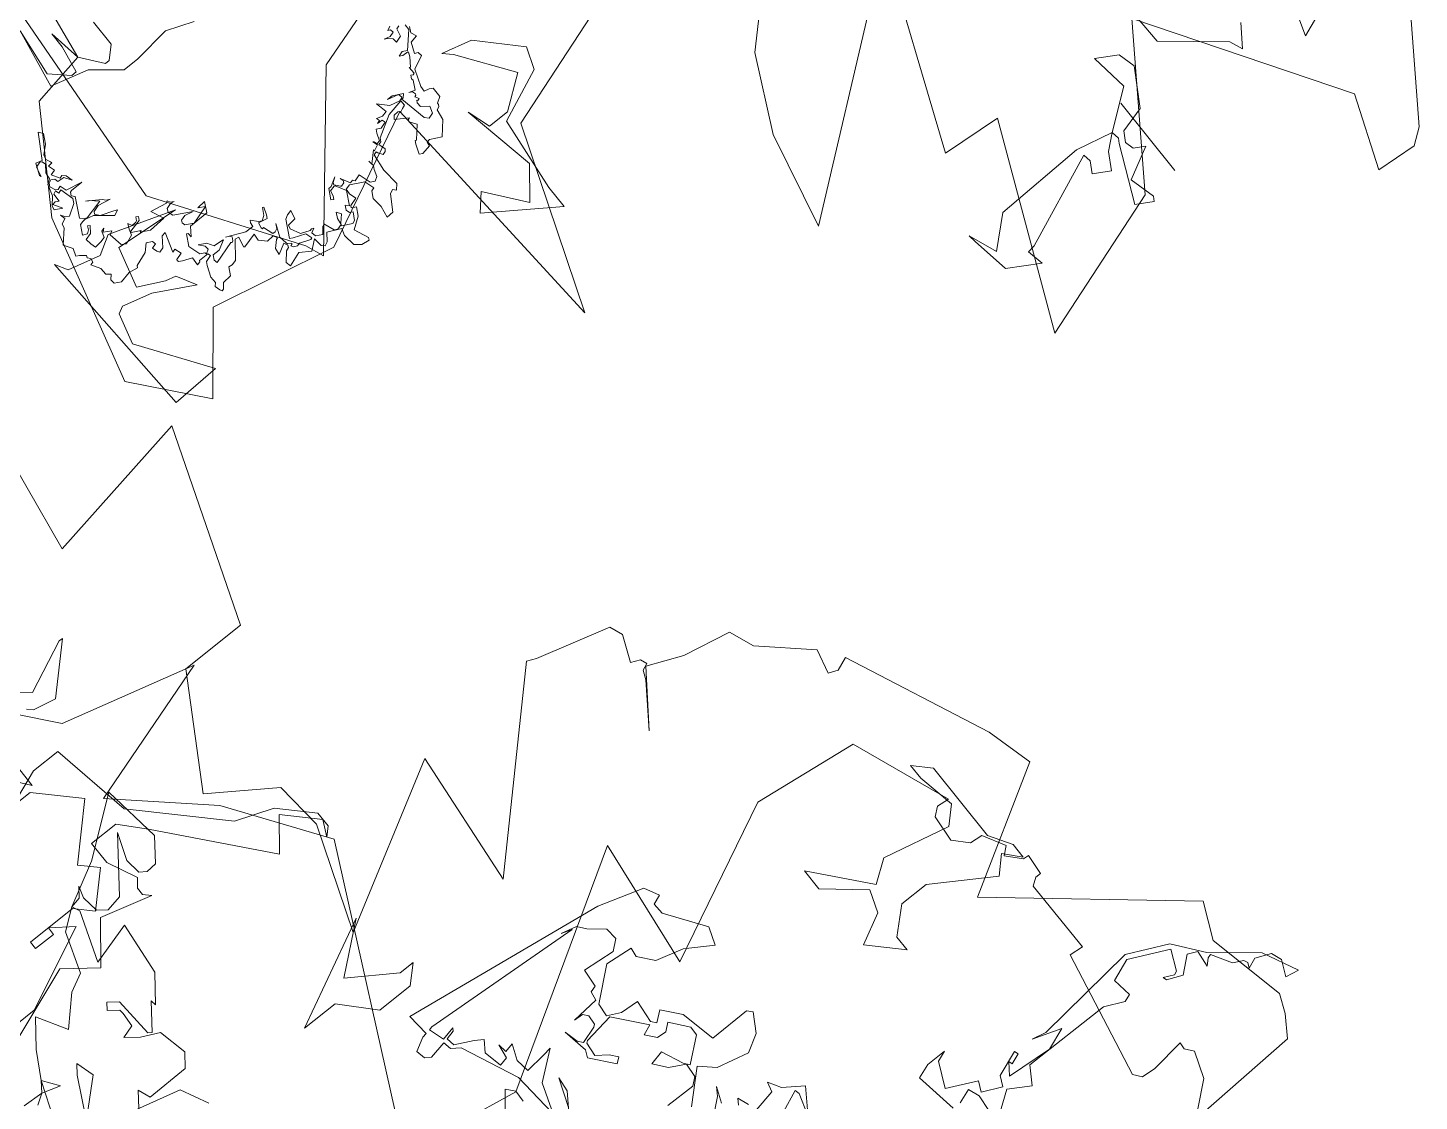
# Model space of a CAD drawing. Header units: metres. Extents: x -71 to 881, y -503 to 661.
# Drawn here: x 124.681 to 128.266, y -274.292 to -271.528 of the extents above; entities that cross this region are included whole.
import ezdxf

# ---------------------------------------------------------------- set-up
doc = ezdxf.new("R2010")
doc.units = ezdxf.units.M
doc.layers.add('ARBRE', color=100, linetype='Continuous', lineweight=13, true_color=0x00ff3f)

# ---------------------------------------------------------------- blocks, each defined once
blk = doc.blocks.new('WMF2', base_point=(0, 0.01))
at = {"color": 251, "lineweight": 0, "true_color": 0x636466}
for points in [[(118.51, -220.38), (121.42, -223.82), (123.45, -224.55), (124.06, -224.04), (124.6, -224.1), (124.28, -221.43), (124.37, -220.32), (124.97, -219.82), (134.84, -221.76), (134.73, -222.86), (140.59, -222.8), (140.98, -223.38), (140.96, -223.82), (142.59, -223.95), (142.62, -223.52), (143.7, -222.51), (144.2, -223.11), (145.93, -222.16), (146.02, -221.17), (147.09, -220.14), (149.19, -220.32), (149.69, -220.93), (149.6, -221.91), (157.24, -218.9), (158.3, -210.64), (152.62, -198.66), (162.76, -199.86), (152.65, -183.05), (154.26, -173.69), (175.85, -184.22), (183.13, -179.1), (188.97, -172.64), (192.5, -184.13), (195.26, -173.72), (200.97, -168.92)], [(81.55, -38.39), (70.38, -36.78), (69.61, -32.48), (62.22, -27.79), (49.27, -24.43), (44.16, -28.75), (49.49, -33.04), (47.38, -42.86), (52.22, -53.02), (31.88, -54.47), (45.91, -59.56), (49.4, -70.11)], [(40.14, -89.34), (24.4, -82.93), (24.01, -87.6), (8.81, -80.93), (12.69, -92.64), (23.58, -100.08), (8.83, -109.56), (3.27, -107.44), (3.01, -110.61), (3.9, -111.79), (16.57, -120.44)], [(162.25, -221.47), (162.55, -220.76), (164.41, -221.19), (167.6, -217.66), (169.53, -216.89), (170.28, -213.15), (171.44, -210.43), (167.5, -207.63), (170.63, -209.8), (171.33, -210.11), (171.53, -210.62), (172.06, -210.42), (172.36, -209.7), (174.37, -210.56), (175.39, -210.16), (176.98, -204.42), (177.29, -203.7), (165.65, -192.21), (176.34, -193.26), (169.52, -180.97), (177.55, -183.87), (181.35, -183.49), (184.59, -178.67), (192.69, -183.49), (192.69, -188.7), (207.51, -193.95), (205.44, -181.84), (216.23, -183.49)], [(75.41, -35.48), (59.11, -34.32), (48.77, -41.31), (47.36, -41.88), (58.37, -50.92), (61.87, -62.25)], [(41.75, -79.1), (39.13, -76.49), (33.51, -73.76), (26.05, -72.12), (37.25, -86.3)], [(30.97, -100.19), (21.09, -100.49), (17.67, -104.7), (16.66, -105.12), (18.28, -106.23)], [(18.41, -110.67), (14.49, -109.41), (15.1, -110.95)], [(119.42, -221.88), (119.84, -230.55), (121.43, -231.58), (122.86, -232.19), (129.04, -230.77), (131.8, -232.03), (142.53, -219.05), (147.98, -228.38), (151.61, -227.39), (162.65, -222.48), (162.25, -221.47), (162.25, -221.47)], [(57.77, -28.84), (58.63, -30.3), (56.93, -35.37), (57.37, -30.33), (54.22, -29.5), (53.25, -31.47), (53.04, -32.3), (51.55, -33.16), (53.17, -30.11), (53.78, -27.79), (53.47, -27.25), (51.12, -26.63), (45.81, -30.31), (45.66, -26.44), (59.37, -25.77), (58.42, -26.33), (57.77, -28.84), (57.77, -28.84)], [(56.73, -57.56), (56.31, -57.33), (55.87, -57.53), (55.75, -56.92), (54.93, -56.6), (54.8, -56.85), (54.47, -56.9), (54, -55.88), (52.71, -55.43), (52.29, -55.4), (52.19, -55.8), (52.04, -56.06), (51.25, -56.07), (50.96, -55.61), (50.83, -55.62), (50.67, -55.53), (50.58, -55.28), (49.76, -55.18), (48.77, -54.33), (49.22, -53.47), (49.17, -53.21), (48.84, -53.17), (48.7, -52.42), (48.83, -52.17), (49.57, -52.45), (49.82, -52.58), (49.78, -52.67), (50.67, -53.46), (51.2, -53.08), (51.37, -53.18), (51.41, -53.31), (52.03, -52.33), (52.28, -52.54), (52.29, -52.9), (52.25, -52.99), (52.13, -53.02), (52.29, -53.33), (52.38, -53.6), (52.8, -53.6), (52.54, -52.26), (51.6, -50.66), (51.34, -50.52), (51.27, -50.28), (50.74, -50.44), (50.57, -50.33), (50.48, -50.06), (50.84, -49.82), (50.98, -49.78), (50.89, -49.52), (49.55, -49.37), (48.16, -49.5), (47.78, -49.18), (48, -48.98), (47.85, -48.67), (46.68, -47.94), (46.65, -47.37), (47.56, -47.53), (48.39, -47.43), (48.9, -47.71), (48.98, -47.97), (49.76, -47.72), (50.3, -46.68), (50.19, -46.3), (49.75, -46.27), (49.22, -46.45), (49.02, -45.79), (48.86, -45.72), (48.68, -46.06), (48.07, -45.73), (47.44, -44.86), (46.32, -45.35), (46.14, -45.25), (46.23, -44.64), (46.6, -44.17), (47.56, -44.03), (48.1, -44.22), (48.58, -43.15), (48.01, -42.73), (47.85, -42.43), (48.07, -42.2), (48.76, -42.13), (48.17, -41.4), (48.71, -40.58), (48.32, -39.48), (48.7, -39.37), (49.37, -39.95), (49.47, -40.2), (49.63, -40.29), (49.94, -40.13), (49.49, -39.35), (50.01, -39.4), (50.51, -39.88), (50.54, -40.02), (50.86, -39.85), (50.83, -39.28), (51.31, -38.78), (51.84, -38.83), (51.55, -37.7), (51.59, -37.62), (52.39, -37.81), (52.44, -37.5), (51.18, -36.52), (51.08, -36.13), (51.12, -35.83), (50.51, -35.51), (50.45, -34.8), (50.07, -34.49), (50.03, -34.34), (50.2, -34.23), (50.61, -34.11), (50.82, -34.33), (51.37, -34.3), (52.2, -34.62), (52.47, -34.77), (52.63, -35.28), (52.87, -35.21), (52.86, -34.42), (52.76, -34.37), (52.7, -34.11), (53.34, -34.14), (53.62, -33.41), (53.77, -33.15), (53.9, -33.1), (53.97, -33.15), (54.13, -33.69), (54.66, -33.51), (54.57, -33.25), (56.09, -33.72), (56.03, -33.37), (55.31, -32.87), (55.2, -32.49), (55.39, -32.36), (55.77, -32.24), (55.88, -32.62), (56.15, -32.56), (56.36, -32.12), (55.85, -31.63), (55.46, -30.55), (55.3, -30.46), (55.43, -29.76), (55.24, -28.88), (55.5, -28.39), (55.87, -28.34), (56.16, -28.62), (56.42, -28.33), (56.99, -28.28), (57.65, -27.88), (57.72, -28.12), (58.03, -28.17), (58.25, -27.98), (58.41, -28.05), (58.73, -27.66), (58.86, -27.41), (59.43, -27.6), (60.1, -27.17), (61.07, -28.04), (61.37, -28.09), (61.58, -28.52), (61.97, -28.4), (61.62, -28.65), (61.49, -28.9), (62.03, -29.74), (62.37, -29.92), (63.43, -29.61), (63.34, -29.34), (63.61, -29.26), (63.52, -29), (62.86, -28.99), (63.01, -28.72), (62.94, -28.47), (62.26, -28.88), (62.57, -28.28), (62.89, -28.34), (63.48, -28.85), (64.34, -29.1), (64.6, -29.45), (65.11, -29.53), (65.65, -29.92), (65.93, -29.83), (66.02, -29.66), (65.89, -29.26), (65.11, -29.09), (65.26, -29.04), (66.15, -29.41), (66.02, -29.89), (67.84, -30.97), (67.51, -31.22), (66.81, -30.85), (66.26, -30.24), (65.89, -30.14), (65.56, -30.31), (65.43, -30.34), (65.4, -29.99), (64.88, -30.15), (64.76, -29.76), (64.15, -30.11), (64.22, -30.34), (64, -30.58), (63.48, -30.72), (64.02, -30.36), (64.06, -29.83), (64.32, -29.76), (64.47, -29.5), (64.37, -29.25), (64.12, -29.12), (63.68, -29.31), (63.59, -29.47), (63.68, -29.74), (63.15, -29.91), (62.91, -31.2), (62.89, -30.2), (62.83, -30.07), (62.59, -29.93), (62.37, -30.14), (60.91, -29.37), (60.7, -29.58), (60.56, -29.85), (60.92, -31.25), (60.95, -31.35), (61.49, -30.77), (61.62, -30.52), (60.95, -31.58), (60.73, -31.77), (60.58, -32.05), (60.79, -31.06), (60.63, -30.55), (60.45, -30.45), (60.1, -30.71), (59.75, -31.73), (59.62, -31.98), (59.42, -31.56), (60.41, -30.31), (60.57, -29.63), (60.56, -29.41), (60.48, -29.15), (59.78, -28.78), (59.61, -29.12), (59.81, -29.35), (60.09, -29.48), (59.99, -29.66), (59.52, -29.31), (59.36, -28.78), (58.88, -28.85), (58.48, -28.96), (58.53, -29.53), (58.63, -29.93), (59.11, -30.07), (59.2, -30.34), (58.98, -30.11), (58.66, -30.69), (58.5, -30.4), (57.42, -30.59), (57.23, -30.94), (57.5, -31.63), (57.97, -31.77), (58.34, -31.96), (58.03, -32.11), (58.06, -32.48), (58.09, -32.59), (58.37, -32.72), (58.26, -32.91), (58, -32.77), (57.77, -31.77), (57.68, -31.73), (57.33, -32.4), (57.28, -32.27), (56.9, -32.97), (56.98, -34.3), (57.97, -33.85), (57.74, -35.15), (57.85, -35.31), (57.61, -35.42), (57.47, -35.67), (57.52, -35.37), (57.39, -34.96), (57.14, -34.83), (56.74, -34.96), (56.01, -36.34), (56.16, -35.64), (56.04, -35.25), (55.87, -35.15), (55.61, -35.22), (55.28, -35.83), (55.72, -37.28), (56, -36.77), (56.07, -37.45), (55.3, -37.06), (55.27, -35.48), (54.61, -35.03), (54.96, -35), (55.02, -34.9), (54.16, -34.45), (53.24, -34.74), (53.05, -35.07), (52.92, -35.12), (53.11, -35.44), (53.43, -35.41), (53.84, -35.06), (53.53, -35.66), (53.04, -35.95), (52.98, -36.7), (52.93, -36.78), (52.55, -36.04), (52.54, -35.47), (52.19, -35.28), (51.91, -35.35), (52.44, -37.08), (52.39, -37.16), (52.45, -37.28), (52.71, -37.43), (52.87, -37.29), (53.01, -37.03), (52.38, -38.45), (52.36, -39.1), (52.67, -39.15), (52.85, -39.25), (52.39, -39.66), (52.26, -39.92), (52.49, -40.27), (53.02, -40.55), (52.98, -40.64), (52.41, -40.45), (52.16, -40.32), (52.31, -39.62), (51.9, -39.53), (51.76, -39.57), (51.81, -39.69), (51.02, -39.94), (51.02, -40.16), (51.11, -40.42), (51.46, -40.59), (50.47, -40.19), (49.85, -40.29), (49.72, -40.33), (49.57, -40.61), (49.49, -40.55), (49.46, -40.43), (49.28, -40.54), (49.15, -40.81), (49.22, -41.05), (48.9, -41.88), (48.95, -42.01), (49.46, -41.85), (49.82, -40.94), (49.95, -40.7), (51.24, -41.37), (51.43, -41.67), (51.53, -42.07), (50.86, -41.92), (50.77, -41.24), (50.48, -41.18), (49.74, -41.56), (49.46, -42.27), (49.5, -42.42), (49.41, -42.59), (49.24, -42.27), (48.89, -42.32), (48.63, -42.83), (49.09, -43.19), (49.12, -43.32), (49.21, -43.37), (48.38, -43.7), (48.25, -43.95), (48.36, -44.36), (48.89, -44.41), (49.31, -44.64), (48.96, -44.87), (48.46, -44.41), (48.27, -44.32), (47.88, -45.08), (47.97, -45.33), (48.55, -45.65), (48.68, -45.4), (48.96, -45.31), (49.3, -45.49), (49.06, -45.7), (50.1, -46.26), (50.9, -45.79), (50.93, -45.72), (50.82, -45.31), (50.42, -45.22), (50.17, -45.09), (50.28, -44.9), (51.03, -45.31), (51.03, -45.54), (51.44, -46.19), (51.18, -45.85), (51.02, -45.76), (50.63, -46.1), (50.58, -46.17), (50.67, -46.44), (50.83, -46.52), (51.09, -46.45), (50.35, -46.83), (50.42, -47.09), (50.26, -47.21), (50.42, -47.72), (49.49, -48.01), (49.31, -48.35), (49.49, -48.67), (50.03, -48.84), (50.3, -48.99), (50.77, -48.92), (50.44, -48.95), (51.22, -49.71), (51.11, -49.74), (51.31, -50.19), (51.71, -50.04), (51.65, -50.13), (51.4, -50.23), (51.47, -50.48), (52.03, -50.67), (52.29, -50.82), (52.12, -51.17), (52.29, -51.69), (52.54, -51.59), (52.57, -51.17), (52.63, -51.43), (52.9, -51.36), (52.76, -51.82), (52.87, -52.23), (53.49, -52.1), (53.75, -52.03), (53.04, -52.74), (52.85, -53.52), (52.92, -53.78), (53.01, -53.82), (53.28, -53.74), (53.5, -52.87), (53.5, -53.31), (53.09, -54.09), (52.87, -53.87), (52.85, -53.74), (50.74, -54.16), (50.47, -54.45), (50.6, -54.86), (51.14, -55.04), (51.55, -54.48), (51.91, -54.45), (52.09, -54.54), (52.03, -54.61), (52.09, -54.76), (52.39, -54.6), (52.42, -54.73), (52.51, -54.77), (52.77, -54.69), (52.92, -54.44), (52.77, -54.92), (53.44, -55.27), (53.59, -55.23), (53.84, -55.36), (53.75, -55.52), (53.79, -55.66), (54.35, -55.63), (54.31, -55.72), (54.95, -56.16), (55.21, -56.29), (55.34, -56.28), (55.36, -55.82), (55.49, -55.58), (55.61, -55.96), (55.42, -56.31), (56.6, -57.37), (57.04, -57.37)], [(57.27, -56.95), (57.18, -56.7), (56.58, -56.58), (56.42, -56.07), (56.77, -56.03), (57.04, -55.74), (57.17, -55.49), (57.04, -55.96), (57.15, -56.34), (57.42, -56.28), (57.5, -56.1), (57.66, -56.41)], [(70.82, -34.21), (69.59, -35.56), (69.59, -35.99), (71.7, -36.34), (72.94, -36.34), (70.38, -36.78), (68.72, -38.1), (68.72, -38.45), (69.59, -39.32), (71.7, -39.32)], [(67.04, -45.22), (67.83, -43.11), (67.48, -40.2), (67.48, -38.89), (69.16, -36.78), (69.94, -33.86), (74.6, -34.65), (70.82, -34.21), (70.82, -34.21)], [(40.86, -56.38), (43.16, -58.19), (49.01, -56.98), (47.19, -57.59), (47.19, -59.3), (49.01, -61.74), (53.04, -58.82), (53.65, -58.19), (53.04, -60.53), (50.1, -63.43), (48.41, -62.83), (46.7, -58.82), (40.86, -58.19), (39.03, -58.19), (42.55, -52.98), (43.78, -54.06), (40.86, -56.38), (40.86, -56.38)], [(18.5, -90.74), (17.84, -93.61), (20.02, -96.45), (22.98, -96.02), (22.05, -97.63), (20.72, -98), (17.93, -96.37), (17.41, -94.37), (16.65, -93.94), (15.97, -94.11), (15.49, -94.96), (14.21, -92.52), (12.21, -93.06), (11.86, -92.86), (12.6, -91.6), (16.89, -93.51), (17.23, -93.72), (17.84, -93.61), (16.91, -92.52), (15.64, -91.79), (16.37, -90.52), (17.22, -91.02), (17.83, -90.91), (14.87, -83.79), (14.78, -83.17), (13.49, -83.45), (14.87, -81.07), (17.86, -80.56), (18.47, -80.47), (16.28, -81.33), (18.28, -83.52), (18.5, -90.74), (18.5, -90.74)], [(12.72, -95.5), (19.16, -95.5), (12.72, -95.5), (12.72, -95.5)], [(179.84, -155.24), (179.84, -158.76), (182.76, -165.09), (183.97, -163.4), (183.36, -163.4), (183.36, -161.69), (183.97, -161.69), (183.97, -165.71), (182.76, -166.93), (185.07, -169.24), (186.28, -168.03), (189.83, -171.55), (192.73, -168.64), (192.73, -166.93), (193.83, -169.85), (193.83, -172.16), (187.38, -173.37), (181.55, -179.23), (180.45, -182.15), (178.13, -184.47), (176.91, -184.47), (176.31, -183.86), (177.52, -184.47), (179.84, -182.15), (177.52, -180.32), (185.07, -173.85), (186.89, -172.16), (186.89, -169.85), (185.07, -169.85), (182.76, -170.95), (182.15, -170.45), (181.55, -170.45), (181.05, -170.95), (182.15, -166.93), (179.21, -164.61), (181.05, -162.17), (176.31, -149.38)], [(174.13, -154.55), (174.64, -155.32), (175.4, -155.88), (172.47, -154.78)], [(171.04, -156.68), (174.04, -158.22), (174.74, -158.74), (173.33, -159.18), (169.98, -155.59)], [(166.28, -164.6), (168.39, -163.57), (169.49, -159.28)], [(168.67, -159.85), (170.32, -161.09), (169.36, -161.46), (169.4, -164.84), (170.39, -165.59), (172.66, -165.09), (173.31, -163.69), (174.06, -162.7), (174.38, -163.72), (175.5, -163.78), (175.85, -163.73), (176.42, -162.98), (176.92, -163.36), (176.35, -164.1), (173.23, -164.33), (173.04, -164.58), (174.93, -166.01), (174.5, -166.07), (176.45, -167.55), (180.59, -167.98), (179.68, -164.7), (183.52, -166.03), (184.12, -165.76), (184.28, -166.58), (184.98, -167.12), (184.09, -166.85), (182.78, -167.03), (182.25, -167.74), (182.48, -169.01), (186.32, -171.88), (184.25, -171.11), (183.02, -171.28), (182.66, -171.8), (182.73, -172.63), (184.43, -173.9), (189.08, -173.24), (185.87, -169.02), (184.12, -165.76), (182.95, -164.22), (179.83, -163.17), (179.13, -161.78), (177.11, -159.84), (179.39, -158.51), (177.45, -157.05), (175.4, -155.88), (174.19, -156.77), (174.64, -155.32), (174.73, -153.72)], [(199.54, -172.01), (198.43, -173.43), (200.21, -177.4), (200.21, -177.69), (197, -174.48), (197.38, -172.69), (197.76, -172.31)], [(194.53, -169.09), (193.04, -169.09), (196.63, -166.25)], [(144.78, -191.29), (144.74, -193.64), (145.22, -194.21), (146.33, -194.31), (146.97, -193.1), (147.96, -192.3), (148.2, -193.41), (146.53, -194.15), (146.12, -194.49), (147.57, -196.24), (148.3, -196.27), (149.64, -195.16), (149.18, -194.59), (149.23, -193.84), (150.01, -193.2), (150.32, -193.98), (152.67, -192.02), (152.33, -189.62), (152.2, -189.45), (151.09, -189.35), (150.48, -190.21), (149.91, -190.68), (149.57, -190.27), (151.32, -188.81), (151.86, -189.06), (153.85, -188.7), (152.77, -188.98), (152.4, -189.29), (152.8, -190.62), (152.94, -190.78), (153.69, -190.85), (154.05, -190.54), (154.11, -189.8), (154.29, -191.99), (154.99, -192.09), (155.13, -192.59), (156.55, -192.72), (156.32, -195.25), (156.96, -196.02), (157.91, -195.93), (158.87, -194.78), (159.49, -194.28), (159.79, -193.07), (159.51, -193.9), (160.36, -181.18), (160.3, -180.89), (159.09, -181.29), (159.32, -182.35), (159.11, -182.21), (158.95, -181.51), (158.27, -181.62), (157.59, -183.02), (157.18, -183.64), (156.35, -183.07), (154.92, -183.39), (155.08, -184.08), (156.2, -184.24), (155.47, -184.34), (155.62, -185.07), (154.42, -184.57), (153.35, -184.75), (153.51, -186.38), (153.6, -187.08), (151.95, -185.01), (149.99, -184.32)], [(149.29, -185.38), (151.47, -186.21), (150.33, -186.08), (148.46, -184.81)], [(142.34, -193.82), (143.01, -194.6), (143.63, -195.01), (142.43, -194.52)], [(141.51, -195.42), (141.95, -195.71), (141.09, -196.03)], [(140.4, -196.21), (140.74, -197.98), (141.5, -198.18), (140.55, -198.74), (139.52, -200.23), (138.03, -199.22)], [(136.11, -198.49), (139.38, -199.5), (139.74, -199.42), (139.04, -197.73)], [(150.94, -180.67), (153.31, -182.54), (152.7, -183.08), (151.76, -183.04)], [(149.78, -184.18), (153.37, -183.87), (157.76, -181.91), (158.22, -181.26), (158.87, -181.13), (158.61, -179.74), (158.9, -179.3), (159.63, -179.15), (160.17, -180.16), (160.23, -180.53), (161.97, -180.37), (159.66, -196.47), (158.58, -199.98), (157.43, -200.58), (157.16, -199.85), (156.26, -199.9), (153.31, -201.99), (151.94, -201.5), (153.21, -199.48), (153.79, -197.33), (154.96, -196.37), (155.66, -196.47), (155.88, -194.31), (153.91, -191.96), (152.87, -191.86), (152.36, -192.9), (152.27, -194.36), (150.48, -194.18), (150.11, -194.49), (150.75, -195.26), (149.38, -196.4), (146.61, -197.04), (146.66, -200.28), (146.27, -200.62), (144.88, -199.79), (144.11, -198.43), (144.72, -195.93), (145.72, -194.82), (143.6, -192.6)], [(167.3, -178.31), (164.99, -181.83), (164.99, -183.07), (163.76, -181.83), (163.76, -178.92), (166.2, -176.6), (166.2, -173.68), (170.22, -181.83), (167.3, -178.31), (167.3, -178.31)], [(128.63, -229.85), (130.85, -228.1), (132.31, -224.99), (131.45, -216.73), (131.71, -215.63), (130.94, -217.85), (130.31, -216.16), (130.6, -212.58), (131.48, -213.21), (131.19, -213.31), (131.49, -214.13), (131.79, -214.02), (131.07, -212.08), (130.28, -211.7), (130.98, -210.18), (131.77, -210.56), (132.87, -208.24), (134.78, -209.13), (135.09, -209.95), (135.09, -208.36), (134.68, -207.25), (131.36, -207.8)], [(131.33, -208.46), (131.74, -209.57), (130.87, -209.89), (129.57, -209.78)], [(128.75, -210.08), (129.97, -211.82), (128.98, -213.46), (130.3, -214.3), (130.27, -221.28), (129.57, -222.8), (129.78, -223.38), (131.29, -223.17), (131.93, -224.86), (130.51, -227.9), (128.94, -227.21), (128.82, -226.92), (129.2, -226.13), (128.91, -226.23), (128.41, -227.4), (129.45, -228.63), (129.11, -229.36), (127.81, -229.23), (128.24, -229.68), (128.34, -229.97), (126.82, -230.86), (126.44, -231.65), (126.15, -231.77), (125.75, -231.58), (126.06, -232.39), (125.56, -233.58), (124.75, -233.87), (123.53, -233.31), (123.33, -234.38), (126.03, -233.07), (128.63, -229.85), (128.63, -229.85)], [(147.98, -213.1), (150.4, -210.17), (152.11, -210.17), (147.98, -213.72), (149.19, -215.41), (147.98, -220.65), (149.19, -221.87), (152.11, -221.27), (153.32, -221.27), (152.11, -222.48), (145.66, -222.48), (143.95, -223.57), (142.74, -223.57), (143.95, -222.48), (142.74, -221.27), (145.66, -216.64), (145.66, -214.32), (143.95, -212.49), (142.74, -212.49), (145.04, -210.17), (146.26, -212.49), (147.98, -213.1), (147.98, -213.1)]]:
    blk.add_lwpolyline(points, dxfattribs=at)

msp = doc.modelspace()

# ---------------------------------------------------------------- block references
at = {"layer": 'ARBRE', "color": 251, "lineweight": 5, "true_color": 0x636466, "xscale": 0.03451886634015593, "yscale": 0.03451886634015593, "zscale": 0.03451886634015593, "rotation": 128.5771086415459}
for p in [(125.3324, -274.2941), (124.2845, -282.3277)]:
    msp.add_blockref('WMF2', p, dxfattribs=at)

doc.saveas('drawing.dxf')
